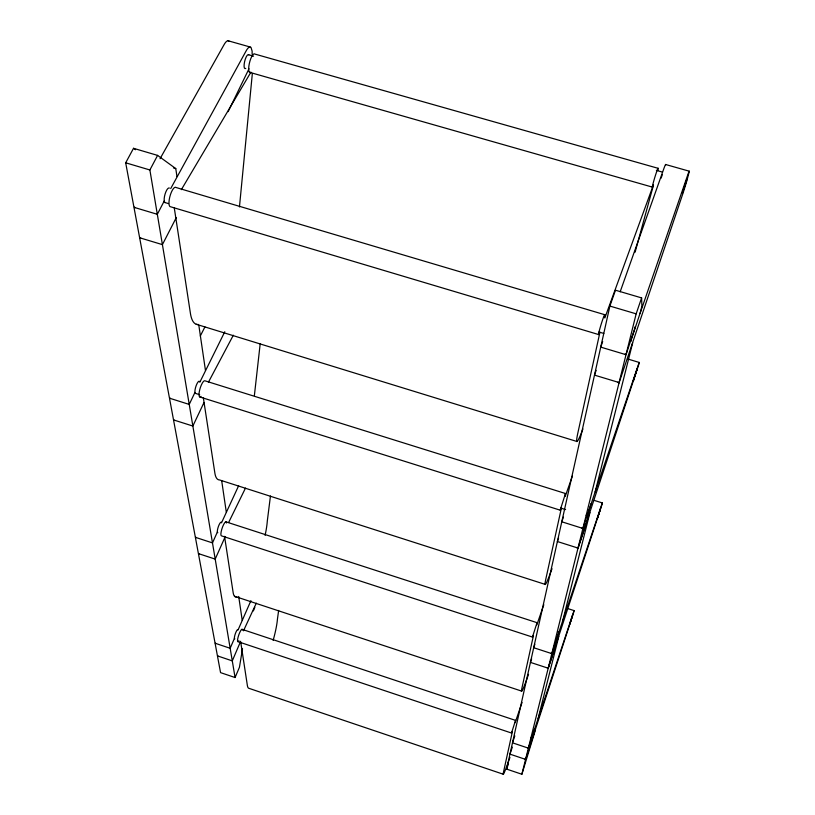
<?xml version="1.0" encoding="UTF-8"?>
<svg xmlns="http://www.w3.org/2000/svg" width="815" height="815" viewBox="0 0 815 815"><rect width="100%" height="100%" fill="white"/><g stroke="black" fill="none" stroke-linecap="round" stroke-linejoin="round"><path stroke-width="1.22" d="M594.278 500.42L602.316 502.926L602.041 504.302L548.2 668.208L530.433 662.391L531.635 658.815M531.798 737.728L538.195 718.27L558.815 636.321L548.108 668.565L528.436 747.854L527.57 747.875M534.732 728.763L528.365 748.139L525.573 759.386L509.966 754.14L512.309 747.161M239.457 206.939L252.355 73.452M252.141 54.35L252.13 51.151L251 47.423A15.047 4.269 -76.1 0 0 245.865 51.376L170.712 188.571M254.382 395.53L260.199 343.675M237.98 641.65L511.504 733.031L515.528 720.379L241.974 629.312M515.447 721.031L515.528 720.379M270.458 495.999L267.31 520.989A46.455 9.739 -71.7 0 1 265.099 535.363M555.647 642.108L562.788 620.531L589.948 512.594L577.896 548.546L551.908 653.263L550.909 653.335M278.638 610.435L277.436 619.176A41.504 7.671 -71.2 0 1 273.147 640.386M226.478 522.986A7.355 1.681 -71.7 0 0 222.678 526.663A7.355 1.681 -71.7 0 0 221.415 535.832L532.46 637.065L537.034 622.68L225.959 521.845M536.902 623.628L537.034 622.68M627.479 358.916L639.184 362.43L638.736 364.539L578.018 548.067L557.379 541.527L558.611 537.951M199.685 396.925L560.18 510.17L565.478 493.513L204.942 380.809A8.486 2.251 -72.8 0 0 199.685 389.876A8.486 2.251 -72.8 0 0 201.04 396.385M565.253 494.939L565.478 493.513M242.524 648.75L239.437 667.281L235.077 677.53L220.559 672.63L217.493 656.197L218.186 656.136M587.218 515.549L587.085 516.333L595.286 491.374L632.684 342.779M590.946 504.322L591.038 503.782L582.888 528.436L578.018 548.067M630.973 340.15L630.708 341.485L640.223 312.797L641.894 306.155L641.609 297.903L615.468 290.211L609.885 306.073L506.635 769.105L521.875 774.25L534.477 733.062L535.119 730.495L534.416 729.955M635.262 327.355L635.445 326.448L626.012 354.688L619.094 382.551L594.492 375.124L596.142 370.387M512.309 731.931L503.558 771.876A42.411 1.436 -72.2 0 0 509.925 757.451M533.367 635.894L521.977 687.85A47.596 1.834 -72.3 0 0 528.548 674.311M561.464 507.725L545.836 578.996A54.422 2.404 -72.4 0 0 552.04 568.697M599.922 332.286L577.978 432.388A63.988 3.28 -72.7 0 0 582.939 428.965M521.875 774.25L525.502 759.661L573.526 612.849L574.066 610.598L568.228 608.713M548.2 668.208L551.816 653.63L558.978 631.808L558.01 632.002M640.04 313.531L687.228 176.407A15.607 0.55 -72.9 0 1 689.317 171.395L686.79 181.032A15.607 0.55 -72.9 0 1 682.196 195.61L618.931 383.233L583.02 527.937L581.839 528.1M641.609 297.903L636.148 313.846L626.195 353.975L624.748 354.311M635.109 252.161L653.477 185.076M661.148 178.108L662.259 174.746M538.124 718.565L574.066 610.598M506.635 769.105L508.234 764.317M562.696 620.908L602.316 502.926M514.815 735.904L512.492 742.822L528.365 748.139M534.864 644.278L533.703 647.721L551.816 653.63M595.154 491.893L639.184 362.43M562.187 520.622L563.389 517.118M515.121 722.711L522.069 702.428M536.759 625.044L543.809 604.74M602.682 341.556L600.736 347.119L626.012 354.688M620.174 291.78L663.481 169.683A15.577 0.754 -73 0 1 665.743 164.722M565.202 496.437L572.405 476.103M604.822 318.003L653.447 184.791M253.363 610.904L254.83 607.379M240.659 641.283L232.285 660.873L217.442 655.881L215.089 643.229L230.166 648.282L234.404 638.43M250.918 600.675L238.021 630.036A4.88 0.988 -71.1 0 0 235.443 633.428A4.88 0.988 -71.1 0 0 234.802 638.838M511.504 733.031L511.973 731.972M225.235 536.637L215.201 559.1L198.402 553.599L195.376 537.319L212.481 542.902L217.35 532.073M238.612 485.811L221.497 522.843A5.511 1.273 -71.7 0 0 218.501 526.225A5.511 1.273 -71.7 0 0 217.829 532.694M243.491 630.81L256.307 603.151M203.964 402.59L192.86 426.041L173.534 419.919L169.489 398.189L189.233 404.413L194.958 392.433M224.797 331.736L199.828 382.235A6.367 1.701 -72.8 0 0 196.252 385.403A6.367 1.701 -72.8 0 0 195.549 393.411M532.46 637.065L532.949 636.067M228.129 111.655L247.556 71.74A15.047 4.269 -76.1 0 0 248.932 68.684M228.689 522.364L245.478 488.114M200.307 335.994L204.922 326.927M176.295 217.585L162.409 244.632L139.63 237.756L133.966 207.316L157.315 214.304L164.253 200.979M208.457 382.154L233.324 335.21M235.077 677.53L149.879 169.968L157.611 155.4L175.785 168.603L176.957 176.57M135.127 207.662L133.823 206.531L125.683 162.806L133.528 148.31L157.611 155.4M160.056 158.711L223.809 45.131A15.016 4.452 -76.3 0 1 229.096 41.229M560.18 510.17L560.669 509.324M181.348 189.661L250.918 72.178A9.637 2.71 -76 0 1 249.37 63.336A9.637 2.71 -76 0 1 254.952 54.096L658.204 168.338M140.771 238.102L139.773 238.5L169.377 397.628L170.467 398.494M586.168 515.223L587.421 514.795M174.492 420.224L173.626 420.448L195.294 536.902L196.232 537.594M531.003 737.463L531.93 737.239M199.247 553.874L198.483 553.996L215.028 642.903L215.843 643.483M228.017 40.75L249.971 46.954M665.6 164.498L689.225 171.181M248.657 54.778L253.557 56.174M656.391 170.376L662.514 172.118M249.461 72.28L652.316 187.093M173.463 167.921L175.785 168.603M125.683 162.806L149.879 169.968M609.885 306.073L636.148 313.846M604.842 314.733L176.142 187.532A10.137 3.138 -74.8 0 0 170.457 194.612A10.137 3.138 -74.8 0 0 169.897 206.562L598.536 334.527M163.642 202.151L168.511 203.607M598.933 332L603.813 333.457M196.242 324.258L576.877 441.475M194.826 393.187L199.675 394.704M560.751 508.061L565.6 509.589M561.79 521.783L582.888 528.436M545.398 584.457L219.48 479.923A52.944 12.724 -72.5 0 1 214.854 472.985L203.312 397.588M234.516 596.274L521.447 691.039M503.191 774.199L248.494 688.176A41.504 7.671 -71.2 0 1 247.353 685.384L240.751 642.21M133.528 148.31L135.524 149.726M524.789 759.122L525.502 759.661M547.313 667.913L548.108 668.565M576.989 547.741L577.896 548.546M617.862 382.184L618.931 383.233M174.237 207.642L190.415 313.337A61.95 17.197 -74 0 0 198.503 324.482M224.543 536.351L233.141 592.536A46.455 9.739 -71.7 0 0 236.951 597.008M198.829 325.287L205.462 370.428M221.68 480.677L226.305 512.156M238.703 596.468L242.208 620.286M599.738 332.276A10.514 0.601 -72.8 0 1 599.107 331.522A10.514 0.601 -72.8 0 1 603.355 317.707A10.514 0.601 -72.8 0 1 604.455 316.954M652.723 186.666A9.963 0.52 -73.1 0 1 653.355 182.438A9.963 0.52 -73.1 0 1 657.145 170.355A9.963 0.52 -73.1 0 1 657.807 170.467M165.027 202.568A7.6 2.374 -74.8 0 1 165.078 194.062A7.6 2.374 -74.8 0 1 169.388 188.051M245.763 68.379A7.223 2.048 -76.1 0 1 244.582 61.736A7.223 2.048 -76.1 0 1 248.779 54.819M238.938 640.784A6.51 1.294 -71.2 0 1 237.623 639.5A6.51 1.294 -71.2 0 1 240.201 631.554A6.51 1.294 -71.2 0 1 242.401 630.117M569.736 624.137L572.517 615.498L569.736 624.137M597.446 518.136L597.324 518.778L600.563 508.499L597.446 518.136M633.622 379.78L633.408 380.758L637.157 368.879L633.622 379.78M682.827 191.576L682.471 193.135L686.913 179.035L682.827 191.576"/></g></svg>
